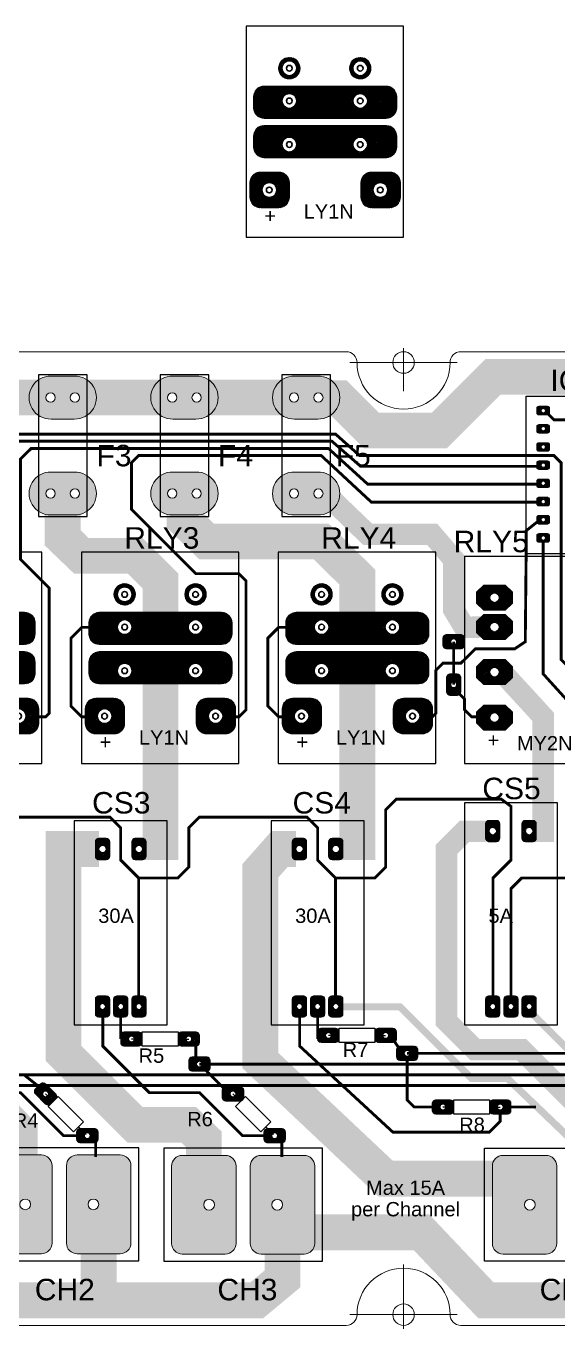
# Model space of a CAD drawing. Header units: millimetres. Extents: x -60 to 250, y -137 to 192.
# Drawn here: x 53.3 to 127.6, y -0.5 to 181.5 of the extents above; entities that cross this region are included whole.
import ezdxf
from ezdxf.enums import TextEntityAlignment as Align

# ---------------------------------------------------------------- set-up
doc = ezdxf.new("R2010")
doc.units = ezdxf.units.MM
for name, color, linetype, lineweight in [('Board', 5, 'Continuous', 13), ('Copper', 1, 'Continuous', 5), ('Fill', 4, 'Continuous', 9)]:
    doc.layers.add(name, color=color, linetype=linetype, lineweight=lineweight)
doc.layers.add('Bridges', color=6, linetype='Continuous')
doc.layers.add('Screen', color=2, linetype='Continuous')
doc.styles.get("Standard").update_dxf_attribs({"font": 'Arial.ttf'})
pattern_1 = [(45, (2, 2), (-0.1122532, 0.1122532), []), (135, (2, 2), (-0.1122532, -0.1122532), [])]
pattern_2 = [(45, (3.5, 0), (-0.1122532, 0.1122532), []), (135, (3.5, 0), (-0.1122532, -0.1122532), [])]
pattern_3 = [(45, (2, 2.5), (-0.1122532, 0.1122532), []), (135, (2, 2.5), (-0.1122532, -0.1122532), [])]
pattern_4 = [(45, (2, 0), (-0.1122532, 0.1122532), []), (135, (2, 0), (-0.1122532, -0.1122532), [])]
pattern_5 = [(225, (250.5, 172.5), (0.1122532, -0.1122532), []), (315, (250.5, 172.5), (0.1122532, 0.1122532), [])]

# ---------------------------------------------------------------- blocks, each defined once
blk = doc.blocks.new('Terminal_2pole')
at = {"layer": 'Copper'}
h = blk.add_hatch(color=256, dxfattribs=at)
h.dxf.hatch_style = 1
h.paths.add_polyline_path([(14.76, 5.4, 0.414214), (13.26, 6.9), (7.26, 6.9, 0.414214), (5.76, 5.4), (5.76, -5.4, 0.414214), (7.26, -6.9), (13.26, -6.9, 0.414214), (14.76, -5.4)])
h.paths.add_polyline_path([(10.27, 0, -1), (8.77, 0, -1)], flags=16)
h.paths.add_polyline_path([(3.76, 5.4, 0.414214), (2.26, 6.9), (-3.74, 6.9, 0.414214), (-5.24, 5.4), (-5.24, -5.4, 0.414214), (-3.74, -6.9), (2.26, -6.9, 0.414214), (3.76, -5.4)])
h.paths.add_polyline_path([(0.75, 0, -1), (-0.75, 0, -1)], flags=16)
for p, q in [((-3.74, 6.9), (2.26, 6.9)), ((13.26, 6.9), (7.26, 6.9)), ((-5.24, 5.4), (-5.24, -5.4)), ((3.76, 5.4), (3.76, -5.4)), ((5.76, 5.4), (5.76, -5.4)), ((14.76, 5.4), (14.76, -5.4)), ((-3.74, -6.9), (2.26, -6.9)), ((13.26, -6.9), (7.26, -6.9))]:
    blk.add_line(p, q, dxfattribs=at)
for centre in [(0, 0), (9.52, 0)]:
    blk.add_circle(centre, 0.75, dxfattribs=at)
for centre, start, end in [((-3.74, 5.4), 90, 180), ((2.26, 5.4), 0, 90), ((7.26, 5.4), 90, 180), ((13.26, 5.4), 0, 90), ((-3.74, -5.4), 180, 270), ((2.26, -5.4), 270, 0), ((7.26, -5.4), 180, 270), ((13.26, -5.4), 270, 0)]:
    blk.add_arc(centre, 1.5, start, end, dxfattribs=at)
at = {"layer": 'Screen'}
for p, q in [((15.86, 7.9), (-6.34, 7.9)), ((-6.34, 7.9), (-6.34, -7.9)), ((15.86, -7.9), (15.86, 7.9)), ((-6.34, -7.9), (15.86, -7.9))]:
    blk.add_line(p, q, dxfattribs=at)
blk = doc.blocks.new('FuseHolderAutomotive')
at = {"layer": 'Copper'}
h = blk.add_hatch(color=256, dxfattribs=at)
h.dxf.hatch_style = 1
h.paths.add_polyline_path([(56.51, 3.1), (53.29, 3.1, 1.030484), (53.29, -2.9), (56.51, -2.9, 1.030484)])
h.paths.add_polyline_path([(53.85, 0.1, -1), (52.55, 0.1, -1)], flags=16)
h.paths.add_polyline_path([(57.25, 0.1, -1), (55.95, 0.1, -1)], flags=16)
h.paths.add_polyline_path([(56.51, -10.3), (53.29, -10.3, 1.030484), (53.29, -16.3), (56.51, -16.3, 1.030484)])
h.paths.add_polyline_path([(57.25, -13.3, -1), (55.95, -13.3, -1)], flags=16)
h.paths.add_polyline_path([(53.85, -13.3, -1), (52.55, -13.3, -1)], flags=16)
for p, q in [((53.29, 3.1), (56.51, 3.1)), ((53.29, -2.9), (56.51, -2.9)), ((53.29, -10.3), (56.51, -10.3)), ((53.29, -16.3), (56.51, -16.3))]:
    blk.add_line(p, q, dxfattribs=at)
for centre in [(53.2, 0.1), (56.6, 0.1), (53.2, -13.3), (56.6, -13.3)]:
    blk.add_circle(centre, 0.65, dxfattribs=at)
for centre, start, end in [((53.2, 0.1), 88.2798, 271.7202), ((56.6, 0.1), 268.2798, 91.7202), ((53.2, -13.3), 88.2798, 271.7202), ((56.6, -13.3), 268.2798, 91.7202)]:
    blk.add_arc(centre, 3, start, end, dxfattribs=at)
at = {"layer": 'Screen'}
for p, q in [((58.3, 3.3), (51.5, 3.3)), ((51.5, 3.3), (51.5, -16.5)), ((58.3, -16.5), (58.3, 3.3)), ((51.5, -16.5), (58.3, -16.5))]:
    blk.add_line(p, q, dxfattribs=at)
blk = doc.blocks.new('PT08-0_NO_ONLY')
at = {"layer": 'Fill'}
h = blk.add_hatch(dxfattribs=at)
h.set_pattern_fill('ANSI37', color=256, scale=0.05)
h.set_pattern_definition([(45, (-84, -152), (-0.1122532, 0.1122532), []), (135, (-84, -152), (-0.1122532, -0.1122532), [])])
h.paths.add_polyline_path([(2.55, 21.11, 0.414214), (1.05, 19.61), (1.05, 18.11, 0.414214), (2.55, 16.61), (19.55, 16.61, 0.414214), (21.05, 18.11), (21.05, 19.61, 0.414214), (19.55, 21.11)])
h.paths.add_polyline_path([(16.95, 19.04, -1), (14.95, 19.04, -1)], flags=16)
h.paths.add_polyline_path([(7.05, 19.04, -1), (5.05, 19.04, -1)], flags=16)
h.paths.add_polyline_path([(19.55, 15.61), (2.55, 15.61, 0.414214), (1.05, 14.11), (1.05, 12.61, 0.414214), (2.55, 11.11), (19.55, 11.11, 0.414214), (21.05, 12.61), (21.05, 14.11, 0.414214)])
h.paths.add_polyline_path([(16.95, 12.95, -1), (14.95, 12.95, -1)], flags=16)
h.paths.add_polyline_path([(7.05, 12.95, -1), (5.05, 12.95, -1)], flags=16)
h.paths.add_polyline_path([(6.05, 7.61, 0.414214), (4.55, 9.11), (2.05, 9.11, 0.414214), (0.55, 7.61), (0.55, 5.61, 0.414214), (2.05, 4.11), (4.55, 4.11, 0.414214), (6.05, 5.61)])
h.paths.add_polyline_path([(4.25, 6.6, -1), (2.25, 6.6, -1)], flags=16)
h.paths.add_polyline_path([(17.55, 9.11, 0.414214), (16.05, 7.61), (16.05, 5.61, 0.414214), (17.55, 4.11), (20.05, 4.11, 0.414214), (21.55, 5.61), (21.55, 7.61, 0.414214), (20.05, 9.11)])
h.paths.add_polyline_path([(19.75, 6.6, -1), (17.75, 6.6, -1)], flags=16)
h.paths.add_polyline_path([(14.45, 23.61, 1), (17.45, 23.61, 1)])
h.paths.add_polyline_path([(14.95, 23.61, -1), (16.95, 23.61, -1)], flags=16)
h.paths.add_polyline_path([(4.55, 23.61, 1), (7.55, 23.61, 1)])
h.paths.add_polyline_path([(5.05, 23.61, -1), (7.05, 23.61, -1)], flags=16)
at = {"layer": 'Copper'}
for points in [[(2.55, 21.11), (19.55, 21.11, -0.414214), (21.05, 19.61), (21.05, 18.11, -0.414214), (19.55, 16.61), (2.55, 16.61, -0.414214), (1.05, 18.11), (1.05, 19.61, -0.414214)], [(2.55, 15.61), (19.55, 15.61, -0.414214), (21.05, 14.11), (21.05, 12.61, -0.414214), (19.55, 11.11), (2.55, 11.11, -0.414214), (1.05, 12.61), (1.05, 14.11, -0.414214)], [(2.05, 9.11), (4.55, 9.11, -0.414214), (6.05, 7.61), (6.05, 5.61, -0.414214), (4.55, 4.11), (2.05, 4.11, -0.414214), (0.55, 5.61), (0.55, 7.61, -0.414214)], [(17.55, 9.11), (20.05, 9.11, -0.414214), (21.55, 7.61), (21.55, 5.61, -0.414214), (20.05, 4.11), (17.55, 4.11, -0.414214), (16.05, 5.61), (16.05, 7.61, -0.414214)]]:
    blk.add_lwpolyline(points, format="xyb", close=True, dxfattribs=at)
for centre, radius in [((6.05, 23.61), 1.5), ((6.05, 23.61), 1), ((15.95, 23.61), 1.5), ((15.95, 23.61), 1), ((6.05, 19.04), 1), ((15.95, 19.04), 1), ((6.05, 12.95), 1), ((15.95, 12.95), 1), ((3.25, 6.6), 1), ((18.75, 6.6), 1)]:
    blk.add_circle(centre, radius, dxfattribs=at)
at = {"layer": 'Copper', "lineweight": 30}
for centre in [(6.05, 23.61), (15.95, 23.61), (6.05, 19.04), (15.95, 19.04), (6.05, 12.95), (15.95, 12.95), (3.25, 6.6), (18.75, 6.6)]:
    blk.add_circle(centre, 0.4, dxfattribs=at)
at = {"layer": 'Screen'}
for p, q in [((22, 29.5), (0, 29.5)), ((0, 29.5), (0, 0)), ((22, 0), (22, 29.5)), ((0, 0), (22, 0))]:
    blk.add_line(p, q, dxfattribs=at)
for s, p in [('+', (2.55, 2)), ('LY1N', (8.05, 2.61))]:
    blk.add_text(s, height=2, dxfattribs=at).set_placement(p)

msp = doc.modelspace()

# ---------------------------------------------------------------- hatches: boundary and pattern name
at = {"layer": 'Fill'}
h = msp.add_hatch(dxfattribs=at)
h.set_pattern_fill('ANSI37', color=256, scale=0.05)
h.paths.add_polyline_path([(86.55, 173.11, 0.414214), (85.05, 171.61), (85.05, 170.11, 0.414214), (86.55, 168.61), (103.55, 168.61, 0.414214), (105.05, 170.11), (105.05, 171.61, 0.414214), (103.55, 173.11)])
h.paths.add_polyline_path([(100.95, 171.04, -1), (98.95, 171.04, -1)], flags=16)
h.paths.add_polyline_path([(91.05, 171.04, -1), (89.05, 171.04, -1)], flags=16)
h.paths.add_polyline_path([(103.55, 167.61), (86.55, 167.61, 0.414214), (85.05, 166.11), (85.05, 164.61, 0.414214), (86.55, 163.11), (103.55, 163.11, 0.414214), (105.05, 164.61), (105.05, 166.11, 0.414214)])
h.paths.add_polyline_path([(100.95, 164.95, -1), (98.95, 164.95, -1)], flags=16)
h.paths.add_polyline_path([(91.05, 164.95, -1), (89.05, 164.95, -1)], flags=16)
h.paths.add_polyline_path([(90.05, 159.61, 0.414214), (88.55, 161.11), (86.05, 161.11, 0.414214), (84.55, 159.61), (84.55, 157.61, 0.414214), (86.05, 156.11), (88.55, 156.11, 0.414214), (90.05, 157.61)])
h.paths.add_polyline_path([(88.25, 158.6, -1), (86.25, 158.6, -1)], flags=16)
h.paths.add_polyline_path([(101.55, 161.11, 0.414214), (100.05, 159.61), (100.05, 157.61, 0.414214), (101.55, 156.11), (104.05, 156.11, 0.414214), (105.55, 157.61), (105.55, 159.61, 0.414214), (104.05, 161.11)])
h.paths.add_polyline_path([(103.75, 158.6, -1), (101.75, 158.6, -1)], flags=16)
h.paths.add_polyline_path([(98.45, 175.61, 1), (101.45, 175.61, 1)])
h.paths.add_polyline_path([(98.95, 175.61, -1), (100.95, 175.61, -1)], flags=16)
h.paths.add_polyline_path([(88.55, 175.61, 1), (91.55, 175.61, 1)])
h.paths.add_polyline_path([(89.05, 175.61, -1), (91.05, 175.61, -1)], flags=16)
h = msp.add_hatch(dxfattribs=at)
h.set_pattern_fill('ANSI37', color=256, scale=0.05)
h.paths.add_polyline_path([(126.4, 123, 0.414214), (126.1, 123.3), (124.9, 123.3, 0.414214), (124.6, 123), (124.6, 122.4, 0.414214), (124.9, 122.1), (126.1, 122.1, 0.414214), (126.4, 122.4)])
h.paths.add_polyline_path([(125.2, 122.7, -1), (125.8, 122.7, -1)], flags=16)
h.paths.add_polyline_path([(126.1, 124.64, 0.414214), (126.4, 124.94), (126.4, 125.54, 0.414214), (126.1, 125.84), (124.9, 125.84, 0.414214), (124.6, 125.54), (124.6, 124.94, 0.414214), (124.9, 124.64)])
h.paths.add_polyline_path([(125.2, 125.24, -1), (125.8, 125.24, -1)], flags=16)
h.paths.add_polyline_path([(124.9, 120.76, 0.414214), (124.6, 120.46), (124.6, 119.86, 0.414214), (124.9, 119.56), (126.1, 119.56, 0.414214), (126.4, 119.86), (126.4, 120.46, 0.414214), (126.1, 120.76)])
h.paths.add_polyline_path([(125.8, 120.16, -1), (125.2, 120.16, -1)], flags=16)
h.paths.add_polyline_path([(124.9, 118.22, 0.414214), (124.6, 117.92), (124.6, 117.32, 0.414214), (124.9, 117.02), (126.1, 117.02, 0.414214), (126.4, 117.32), (126.4, 117.92, 0.414214), (126.1, 118.22)])
h.paths.add_polyline_path([(125.8, 117.62, -1), (125.2, 117.62, -1)], flags=16)
h.paths.add_polyline_path([(124.9, 115.68, 0.414214), (124.6, 115.38), (124.6, 114.78, 0.414214), (124.9, 114.48), (126.1, 114.48, 0.414214), (126.4, 114.78), (126.4, 115.38, 0.414214), (126.1, 115.68)])
h.paths.add_polyline_path([(125.8, 115.08, -1), (125.2, 115.08, -1)], flags=16)
h.paths.add_polyline_path([(124.9, 113.14, 0.414214), (124.6, 112.84), (124.6, 112.24, 0.414214), (124.9, 111.94), (126.1, 111.94, 0.414214), (126.4, 112.24), (126.4, 112.84, 0.414214), (126.1, 113.14)])
h.paths.add_polyline_path([(125.8, 112.54, -1), (125.2, 112.54, -1)], flags=16)
h.paths.add_polyline_path([(132.22, 112.24, 0.414214), (132.52, 111.94), (133.72, 111.94, 0.414214), (134.02, 112.24), (134.02, 112.84, 0.414214), (133.72, 113.14), (132.52, 113.14, 0.414214), (132.22, 112.84)])
h.paths.add_polyline_path([(132.82, 112.54, -1), (133.42, 112.54, -1)], flags=16)
h.paths.add_polyline_path([(132.52, 110.6, 0.414214), (132.22, 110.3), (132.22, 109.7, 0.414214), (132.52, 109.4), (133.72, 109.4, 0.414214), (134.02, 109.7), (134.02, 110.3, 0.414214), (133.72, 110.6)])
h.paths.add_polyline_path([(133.42, 110, -1), (132.82, 110, -1)], flags=16)
h.paths.add_polyline_path([(132.22, 114.78, 0.414214), (132.52, 114.48), (133.72, 114.48, 0.414214), (134.02, 114.78), (134.02, 115.38, 0.414214), (133.72, 115.68), (132.52, 115.68, 0.414214), (132.22, 115.38)])
h.paths.add_polyline_path([(132.82, 115.08, -1), (133.42, 115.08, -1)], flags=16)
h.paths.add_polyline_path([(132.22, 117.32, 0.414214), (132.52, 117.02), (133.72, 117.02, 0.414214), (134.02, 117.32), (134.02, 117.92, 0.414214), (133.72, 118.22), (132.52, 118.22, 0.414214), (132.22, 117.92)])
h.paths.add_polyline_path([(132.82, 117.62, -1), (133.42, 117.62, -1)], flags=16)
h.paths.add_polyline_path([(132.22, 119.86, 0.414214), (132.52, 119.56), (133.72, 119.56, 0.414214), (134.02, 119.86), (134.02, 120.46, 0.414214), (133.72, 120.76), (132.52, 120.76, 0.414214), (132.22, 120.46)])
h.paths.add_polyline_path([(132.82, 120.16, -1), (133.42, 120.16, -1)], flags=16)
h.paths.add_polyline_path([(132.22, 123), (132.22, 122.4, 0.414214), (132.52, 122.1), (133.72, 122.1, 0.414214), (134.02, 122.4), (134.02, 123, 0.414214), (133.72, 123.3), (132.52, 123.3, 0.414214)])
h.paths.add_polyline_path([(133.42, 122.7, -1), (132.82, 122.7, -1)], flags=16)
h.paths.add_polyline_path([(132.22, 124.94, 0.414214), (132.52, 124.64), (133.72, 124.64, 0.414214), (134.02, 124.94), (134.02, 125.54, 0.414214), (133.72, 125.84), (132.52, 125.84, 0.414214), (132.22, 125.54)])
h.paths.add_polyline_path([(133.42, 125.24, -1), (132.82, 125.24, -1)], flags=16)
h.paths.add_polyline_path([(132.22, 127.48, 0.414214), (132.52, 127.18), (133.72, 127.18, 0.414214), (134.02, 127.48), (134.02, 128.08, 0.414214), (133.72, 128.38), (132.52, 128.38, 0.414214), (132.22, 128.08)])
h.paths.add_polyline_path([(133.42, 127.78, -1), (132.82, 127.78, -1)], flags=16)
h.paths.add_polyline_path([(124.9, 128.38, 0.414214), (124.6, 128.08), (124.6, 127.48, 0.414214), (124.9, 127.18), (126.1, 127.18, 0.414214), (126.4, 127.48), (126.4, 128.08, 0.414214), (126.1, 128.38)])
h.paths.add_polyline_path([(125.8, 127.78, -1), (125.2, 127.78, -1)], flags=16)
h = msp.add_hatch(dxfattribs=at)
h.set_pattern_fill('ANSI37', color=256, scale=0.05)
h.paths.add_polyline_path([(126.4, 110.3, 0.414214), (126.1, 110.6), (124.9, 110.6, 0.414214), (124.6, 110.3), (124.6, 109.7, 0.414214), (124.9, 109.4), (126.1, 109.4, 0.414214), (126.4, 109.7)])
h.paths.add_polyline_path([(125.8, 110, -1), (125.2, 110, -1)], flags=16)
h = msp.add_hatch(dxfattribs=at)
h.set_pattern_fill('ANSI37', color=256, scale=0.05)
h.paths.add_polyline_path([(120.2, 103.4), (117.2, 103.4), (116.2, 102.4), (116.2, 100.9), (117.2, 99.9), (120.2, 99.9), (121.2, 100.9), (121.2, 102.4)])
h.paths.add_polyline_path([(119.35, 101.65, -1), (118.05, 101.65, -1)], flags=16)
h.paths.add_polyline_path([(133.4, 103.4), (130.4, 103.4), (129.4, 102.4), (129.4, 100.9), (130.4, 99.9), (133.4, 99.9), (134.4, 100.9), (134.4, 102.4)])
h.paths.add_polyline_path([(132.55, 101.65, -1), (131.25, 101.65, -1)], flags=16)
h.paths.add_polyline_path([(134.4, 98.3), (133.4, 99.3), (130.4, 99.3), (129.4, 98.3), (129.4, 96.8), (130.4, 95.8), (133.4, 95.8), (134.4, 96.8)])
h.paths.add_polyline_path([(132.55, 97.55, -1), (131.25, 97.55, -1)], flags=16)
h.paths.add_polyline_path([(121.2, 98.3), (120.2, 99.3), (117.2, 99.3), (116.2, 98.3), (116.2, 96.8), (117.2, 95.8), (120.2, 95.8), (121.2, 96.8)])
h.paths.add_polyline_path([(119.35, 97.55, -1), (118.05, 97.55, -1)], flags=16)
h.paths.add_polyline_path([(120.2, 93), (117.2, 93), (116.2, 92), (116.2, 90.5), (117.2, 89.5), (120.2, 89.5), (121.2, 90.5), (121.2, 92)])
h.paths.add_polyline_path([(119.35, 91.25, -1), (118.05, 91.25, -1)], flags=16)
h.paths.add_polyline_path([(133.4, 93), (130.4, 93), (129.4, 92), (129.4, 90.5), (130.4, 89.5), (133.4, 89.5), (134.4, 90.5), (134.4, 92)])
h.paths.add_polyline_path([(132.55, 91.25, -1), (131.25, 91.25, -1)], flags=16)
h.paths.add_polyline_path([(133.4, 86.65), (130.4, 86.65), (129.4, 85.65), (129.4, 84.15), (130.4, 83.15), (133.4, 83.15), (134.4, 84.15), (134.4, 85.65)])
h.paths.add_polyline_path([(132.55, 84.9, -1), (131.25, 84.9, -1)], flags=16)
h.paths.add_polyline_path([(121.2, 85.65), (120.2, 86.65), (117.2, 86.65), (116.2, 85.65), (116.2, 84.15), (117.2, 83.15), (120.2, 83.15), (121.2, 84.15)])
h.paths.add_polyline_path([(119.35, 84.9, -1), (118.05, 84.9, -1)], flags=16)
h = msp.add_hatch(dxfattribs=at)
h.set_pattern_fill('ANSI37', color=256, scale=0.05, angle=180)
h.set_pattern_definition(pattern_5)
h.paths.add_polyline_path([(111.5, 96), (111.5, 95, 0.414214), (112, 94.5), (114, 94.5, 0.414214), (114.5, 95), (114.5, 95.5), (113.4, 95.5, -1), (112.6, 95.5, -1), (113.4, 95.5), (114.5, 95.5), (114.5, 96, 0.414214), (114, 96.5), (112, 96.5, 0.414214)])
h = msp.add_hatch(dxfattribs=at)
h.set_pattern_fill('ANSI37', color=256, scale=0.05, angle=180)
h.set_pattern_definition(pattern_5)
h.paths.add_polyline_path([(112.5, 88), (113.5, 88, 0.414214), (114, 88.5), (114, 90.5, 0.414214), (113.5, 91), (113, 91), (113, 89.9, -1), (113, 89.1, -1), (113, 89.9), (113, 91), (112.5, 91, 0.414214), (112, 90.5), (112, 88.5, 0.414214)])
h = msp.add_hatch(dxfattribs=at)
h.set_pattern_fill('ANSI37', color=256, scale=0.05)
h.paths.add_polyline_path([(118.96, 43.04, 0.414214), (119.46, 43.54), (119.46, 45.54, 0.414214), (118.96, 46.04), (117.96, 46.04, 0.414214), (117.46, 45.54), (117.46, 43.54, 0.414214), (117.96, 43.04)])
h.paths.add_polyline_path([(118.06, 44.54, -1), (118.86, 44.54, -1)], flags=16)
h.paths.add_polyline_path([(120.5, 43.04), (121.5, 43.04, 0.414214), (122, 43.54), (122, 45.54, 0.414214), (121.5, 46.04), (120.5, 46.04, 0.414214), (120, 45.54), (120, 43.54, 0.414214)])
h.paths.add_polyline_path([(120.6, 44.54, -1), (121.4, 44.54, -1)], flags=16)
h.paths.add_polyline_path([(123.04, 43.04), (124.04, 43.04, 0.414214), (124.54, 43.54), (124.54, 45.54, 0.414214), (124.04, 46.04), (123.04, 46.04, 0.414214), (122.54, 45.54), (122.54, 43.54, 0.414214)])
h.paths.add_polyline_path([(123.14, 44.54, -1), (123.94, 44.54, -1)], flags=16)
h.paths.add_polyline_path([(124.04, 67.54, 0.414214), (124.54, 68.04), (124.54, 70.04, 0.414214), (124.04, 70.54), (123.04, 70.54, 0.414214), (122.54, 70.04), (122.54, 68.04, 0.414214), (123.04, 67.54)])
h.paths.add_polyline_path([(123.04, 69.04, -1), (124.04, 69.04, -1)], flags=16)
h.paths.add_polyline_path([(117.96, 67.54), (118.96, 67.54, 0.414214), (119.46, 68.04), (119.46, 70.04, 0.414214), (118.96, 70.54), (117.96, 70.54, 0.414214), (117.46, 70.04), (117.46, 68.04, 0.414214)])
h.paths.add_polyline_path([(117.96, 69.04, -1), (118.96, 69.04, -1)], flags=16)
at = {"layer": 'Fill', "lineweight": 0}
h = msp.add_hatch(dxfattribs=at)
h.set_pattern_fill('ANSI37', color=256, scale=0.05)
h.paths.add_polyline_path([(70.04, 67.54, 0.414214), (69.54, 68.04), (68.54, 68.04, 0.414214), (68.04, 67.54), (68.04, 65.54, 0.414214), (68.54, 65.04), (69.54, 65.04, 0.414214), (70.04, 65.54)])
h.paths.add_polyline_path([(69.54, 66.54, -1), (68.54, 66.54, -1)], flags=16)
h.paths.add_polyline_path([(64.96, 67.54, 0.414214), (64.46, 68.04), (63.46, 68.04, 0.414214), (62.96, 67.54), (62.96, 66.54), (63.46, 66.54, -1), (64.46, 66.54, -1), (63.46, 66.54), (62.96, 66.54), (62.96, 65.54, 0.414214), (63.46, 65.04), (64.46, 65.04, 0.414214), (64.96, 65.54)])
h.paths.add_polyline_path([(64.96, 45.54, 0.414214), (64.46, 46.04), (63.46, 46.04, 0.414214), (62.96, 45.54), (62.96, 43.54, 0.414214), (63.46, 43.04), (64.46, 43.04, 0.414214), (64.96, 43.54)])
h.paths.add_polyline_path([(64.36, 44.54, -1), (63.56, 44.54, -1)], flags=16)
h.paths.add_polyline_path([(67.5, 45.54, 0.414214), (67, 46.04), (66, 46.04, 0.414214), (65.5, 45.54), (65.5, 43.54, 0.414214), (66, 43.04), (67, 43.04, 0.414214), (67.5, 43.54)])
h.paths.add_polyline_path([(66.9, 44.54, -1), (66.1, 44.54, -1)], flags=16)
h.paths.add_polyline_path([(70.04, 45.54, 0.414214), (69.54, 46.04), (68.54, 46.04, 0.414214), (68.04, 45.54), (68.04, 43.54, 0.414214), (68.54, 43.04), (69.54, 43.04, 0.414214), (70.04, 43.54)])
h.paths.add_polyline_path([(69.44, 44.54, -1), (68.64, 44.54, -1)], flags=16)
h = msp.add_hatch(dxfattribs=at)
h.set_pattern_fill('ANSI37', color=256, scale=0.05)
h.paths.add_polyline_path([(97.54, 67.54, 0.414214), (97.04, 68.04), (96.04, 68.04, 0.414214), (95.54, 67.54), (95.54, 65.54, 0.414214), (96.04, 65.04), (97.04, 65.04, 0.414214), (97.54, 65.54)])
h.paths.add_polyline_path([(97.04, 66.54, -1), (96.04, 66.54, -1)], flags=16)
h.paths.add_polyline_path([(92.46, 67.54, 0.414214), (91.96, 68.04), (90.96, 68.04, 0.414214), (90.46, 67.54), (90.46, 66.54), (90.96, 66.54, -1), (91.96, 66.54, -1), (90.96, 66.54), (90.46, 66.54), (90.46, 65.54, 0.414214), (90.96, 65.04), (91.96, 65.04, 0.414214), (92.46, 65.54)])
h.paths.add_polyline_path([(97.54, 45.54, 0.414214), (97.04, 46.04), (96.04, 46.04, 0.414214), (95.54, 45.54), (95.54, 43.54, 0.414214), (96.04, 43.04), (97.04, 43.04, 0.414214), (97.54, 43.54)])
h.paths.add_polyline_path([(96.94, 44.54, -1), (96.14, 44.54, -1)], flags=16)
h.paths.add_polyline_path([(95, 45.54, 0.414214), (94.5, 46.04), (93.5, 46.04, 0.414214), (93, 45.54), (93, 43.54, 0.414214), (93.5, 43.04), (94.5, 43.04, 0.414214), (95, 43.54)])
h.paths.add_polyline_path([(94.4, 44.54, -1), (93.6, 44.54, -1)], flags=16)
h.paths.add_polyline_path([(92.46, 45.54, 0.414214), (91.96, 46.04), (90.96, 46.04, 0.414214), (90.46, 45.54), (90.46, 43.54, 0.414214), (90.96, 43.04), (91.96, 43.04, 0.414214), (92.46, 43.54)])
h.paths.add_polyline_path([(91.86, 44.54, -1), (91.06, 44.54, -1)], flags=16)
at = {"layer": 'Fill'}
h = msp.add_hatch(dxfattribs=at)
h.set_pattern_fill('ANSI37', color=256, scale=0.05)
h.set_pattern_definition(pattern_1)
h.paths.add_polyline_path([(69.5, 39.5), (69.5, 40.5, 0.414214), (69, 41), (67, 41, 0.414214), (66.5, 40.5), (66.5, 40), (67.6, 40, -1), (68.4, 40, -1), (67.6, 40), (66.5, 40), (66.5, 39.5, 0.414214), (67, 39), (69, 39, 0.414214)])
h = msp.add_hatch(dxfattribs=at)
h.set_pattern_fill('ANSI37', color=256, scale=0.05)
h.set_pattern_definition(pattern_1)
h.paths.add_polyline_path([(77.5, 39.5), (77.5, 40.5, 0.414214), (77, 41), (75, 41, 0.414214), (74.5, 40.5), (74.5, 40), (75.6, 40, -1), (76.4, 40, -1), (75.6, 40), (74.5, 40), (74.5, 39.5, 0.414214), (75, 39), (77, 39, 0.414214)])
h = msp.add_hatch(dxfattribs=at)
h.set_pattern_fill('ANSI37', color=256, scale=0.05)
h.set_pattern_definition(pattern_3)
h.paths.add_polyline_path([(97, 40), (97, 41, 0.414214), (96.5, 41.5), (94.5, 41.5, 0.414214), (94, 41), (94, 40.5), (95.1, 40.5, -1), (95.9, 40.5, -1), (95.1, 40.5), (94, 40.5), (94, 40, 0.414214), (94.5, 39.5), (96.5, 39.5, 0.414214)])
h = msp.add_hatch(dxfattribs=at)
h.set_pattern_fill('ANSI37', color=256, scale=0.05)
h.set_pattern_definition(pattern_3)
h.paths.add_polyline_path([(105, 40), (105, 41, 0.414214), (104.5, 41.5), (102.5, 41.5, 0.414214), (102, 41), (102, 40.5), (103.1, 40.5, -1), (103.9, 40.5, -1), (103.1, 40.5), (102, 40.5), (102, 40, 0.414214), (102.5, 39.5), (104.5, 39.5, 0.414214)])
h = msp.add_hatch(dxfattribs=at)
h.set_pattern_fill('ANSI37', color=256, scale=0.05)
h.paths.add_polyline_path([(108, 37.5), (108, 38.5, 0.414214), (107.5, 39), (105.5, 39, 0.414214), (105, 38.5), (105, 38), (106.1, 38, -1), (106.9, 38, -1), (106.1, 38), (105, 38), (105, 37.5, 0.414214), (105.5, 37), (107.5, 37, 0.414214)])
h = msp.add_hatch(dxfattribs=at)
h.set_pattern_fill('ANSI37', color=256, scale=0.05)
h.paths.add_polyline_path([(79, 36), (79, 37, 0.414214), (78.5, 37.5), (76.5, 37.5, 0.414214), (76, 37), (76, 36.5), (77.1, 36.5, -1), (77.9, 36.5, -1), (77.1, 36.5), (76, 36.5), (76, 36, 0.414214), (76.5, 35.5), (78.5, 35.5, 0.414214)])
h = msp.add_hatch(dxfattribs=at)
h.set_pattern_fill('ANSI37', color=256, scale=0.05)
h.set_pattern_definition(pattern_4)
h.paths.add_polyline_path([(56.71, 30.91), (57.41, 31.62, 0.414214), (57.41, 32.33), (56, 33.74, 0.414214), (55.29, 33.74), (54.94, 33.39), (55.72, 32.61, -1), (56.28, 32.05, -1), (55.72, 32.61), (54.94, 33.39), (54.59, 33.04, 0.414214), (54.59, 32.33), (56, 30.91, 0.414214)])
h = msp.add_hatch(dxfattribs=at)
h.set_pattern_fill('ANSI37', color=256, scale=0.05)
h.set_pattern_definition(pattern_2)
h.paths.add_polyline_path([(83.67, 31.83), (83.67, 32.83, 0.414214), (83.17, 33.33), (81.17, 33.33, 0.414214), (80.67, 32.83), (80.67, 32.33), (81.77, 32.33, -1), (82.57, 32.33, -1), (81.77, 32.33), (80.67, 32.33), (80.67, 31.83, 0.414214), (81.17, 31.33), (83.17, 31.33, 0.414214)])
h = msp.add_hatch(dxfattribs=at)
h.set_pattern_fill('ANSI37', color=256, scale=0.05, angle=90)
h.set_pattern_definition([(135, (142, -71), (-0.1122532, -0.1122532), []), (225, (142, -71), (0.1122532, -0.1122532), [])])
h.paths.add_polyline_path([(113, 30), (113, 31, 0.414214), (112.5, 31.5), (110.5, 31.5, 0.414214), (110, 31), (110, 30.5), (111.1, 30.5, -1), (111.9, 30.5, -1), (111.1, 30.5), (110, 30.5), (110, 30, 0.414214), (110.5, 29.5), (112.5, 29.5, 0.414214)])
h = msp.add_hatch(dxfattribs=at)
h.set_pattern_fill('ANSI37', color=256, scale=0.05)
h.set_pattern_definition([(45, (10, 0), (-0.1122532, 0.1122532), []), (135, (10, 0), (-0.1122532, -0.1122532), [])])
h.paths.add_polyline_path([(121, 30), (121, 31, 0.414214), (120.5, 31.5), (118.5, 31.5, 0.414214), (118, 31), (118, 30.5), (119.1, 30.5, -1), (119.9, 30.5, -1), (119.1, 30.5), (118, 30.5), (118, 30, 0.414214), (118.5, 29.5), (120.5, 29.5, 0.414214)])
h = msp.add_hatch(dxfattribs=at)
h.set_pattern_fill('ANSI37', color=256, scale=0.05)
h.set_pattern_definition(pattern_4)
h.paths.add_polyline_path([(63.33, 26), (63.33, 27, 0.414214), (62.83, 27.5), (60.83, 27.5, 0.414214), (60.33, 27), (60.33, 26.5), (61.43, 26.5, -1), (62.23, 26.5, -1), (61.43, 26.5), (60.33, 26.5), (60.33, 26, 0.414214), (60.83, 25.5), (62.83, 25.5, 0.414214)])
h = msp.add_hatch(dxfattribs=at)
h.set_pattern_fill('ANSI37', color=256, scale=0.05)
h.set_pattern_definition(pattern_2)
h.paths.add_polyline_path([(89.5, 26), (89.5, 27, 0.414214), (89, 27.5), (87, 27.5, 0.414214), (86.5, 27), (86.5, 26.5), (87.6, 26.5, -1), (88.4, 26.5, -1), (87.6, 26.5), (86.5, 26.5), (86.5, 26, 0.414214), (87, 25.5), (89, 25.5, 0.414214)])

# ---------------------------------------------------------------- linework, layer by layer
at = {"layer": 'Board'}
for p, q in [((106, 130.5), (106, 136.5)), ((98, 136), (10, 136)), ((202, 136), (114, 136)), ((98.5, 134.5), (113.5, 134.5)), ((104, 134.5), (108, 134.5)), ((106, 8.5), (106, -0.5)), ((10, 0), (98, 0)), ((98.5, 1.5), (113.5, 1.5)), ((114, 0), (202, 0))]:
    msp.add_line(p, q, dxfattribs=at)
for centre in [(106, 134.5), (106, 1.5)]:
    msp.add_circle(centre, 1.5, dxfattribs=at)
for centre, radius, start, end in [((98, 134.5), 1.5, 0, 90), ((114, 134.5), 1.5, 90, 180), ((106, 134.5), 6.5, 180, 0), ((106, 1.5), 6.5, 0, 180), ((98, 1.5), 1.5, 270, 360), ((114, 1.5), 1.5, 180, 270)]:
    msp.add_arc(centre, radius, start, end, dxfattribs=at)
at = {"layer": 'Bridges', "lineweight": 211, "const_width": 0.4}
msp.add_lwpolyline([(113, 89.5), (113, 95.5)], dxfattribs=at)
at = {"layer": 'Bridges', "lineweight": 211}
for points in [[(77.5, 36.5, 0.4, 0.4, 0), (140, 36.5, 0, 0, 0)], [(106.5, 38, 0.4, 0.4, 0), (137, 38, 0, 0, 0)], [(51, 35, 0.4, 0.4, 0), (143, 35, 0, 0, 0)], [(25.5, 33.5, 0.4, 0.4, 0), (146.5, 33.5, 0, 0, 0)]]:
    msp.add_lwpolyline(points, format="xyseb", dxfattribs=at)
at = {"layer": 'Copper'}
msp.add_line((106, 136.5), (106, 132.5), dxfattribs=at)
for points in [[(86.55, 173.11), (103.55, 173.11, -0.414214), (105.05, 171.61), (105.05, 170.11, -0.414214), (103.55, 168.61), (86.55, 168.61, -0.414214), (85.05, 170.11), (85.05, 171.61, -0.414214)], [(86.55, 167.61), (103.55, 167.61, -0.414214), (105.05, 166.11), (105.05, 164.61, -0.414214), (103.55, 163.11), (86.55, 163.11, -0.414214), (85.05, 164.61), (85.05, 166.11, -0.414214)], [(86.05, 161.11), (88.55, 161.11, -0.414214), (90.05, 159.61), (90.05, 157.61, -0.414214), (88.55, 156.11), (86.05, 156.11, -0.414214), (84.55, 157.61), (84.55, 159.61, -0.414214)], [(101.55, 161.11), (104.05, 161.11, -0.414214), (105.55, 159.61), (105.55, 157.61, -0.414214), (104.05, 156.11), (101.55, 156.11, -0.414214), (100.05, 157.61), (100.05, 159.61, -0.414214)], [(124.9, 128.38), (126.1, 128.38, -0.414214), (126.4, 128.08), (126.4, 127.48, -0.414214), (126.1, 127.18), (124.9, 127.18, -0.414214), (124.6, 127.48), (124.6, 128.08, -0.414214)], [(124.9, 125.84), (126.1, 125.84, -0.414214), (126.4, 125.54), (126.4, 124.94, -0.414214), (126.1, 124.64), (124.9, 124.64, -0.414214), (124.6, 124.94), (124.6, 125.54, -0.414214)], [(124.9, 123.3), (126.1, 123.3, -0.414214), (126.4, 123), (126.4, 122.4, -0.414214), (126.1, 122.1), (124.9, 122.1, -0.414214), (124.6, 122.4), (124.6, 123, -0.414214)], [(124.9, 120.76), (126.1, 120.76, -0.414214), (126.4, 120.46), (126.4, 119.86, -0.414214), (126.1, 119.56), (124.9, 119.56, -0.414214), (124.6, 119.86), (124.6, 120.46, -0.414214)], [(124.9, 118.22), (126.1, 118.22, -0.414214), (126.4, 117.92), (126.4, 117.32, -0.414214), (126.1, 117.02), (124.9, 117.02, -0.414214), (124.6, 117.32), (124.6, 117.92, -0.414214)], [(124.9, 115.68), (126.1, 115.68, -0.414214), (126.4, 115.38), (126.4, 114.78, -0.414214), (126.1, 114.48), (124.9, 114.48, -0.414214), (124.6, 114.78), (124.6, 115.38, -0.414214)], [(124.9, 113.14), (126.1, 113.14, -0.414214), (126.4, 112.84), (126.4, 112.24, -0.414214), (126.1, 111.94), (124.9, 111.94, -0.414214), (124.6, 112.24), (124.6, 112.84, -0.414214)], [(124.9, 110.6), (126.1, 110.6, -0.414214), (126.4, 110.3), (126.4, 109.7, -0.414214), (126.1, 109.4), (124.9, 109.4, -0.414214), (124.6, 109.7), (124.6, 110.3, -0.414214)], [(114, 94.5), (112, 94.5, -0.414214), (111.5, 95), (111.5, 96, -0.414214), (112, 96.5), (114, 96.5, -0.414214), (114.5, 96), (114.5, 95, -0.414214)], [(114, 90.5), (114, 88.5, -0.414214), (113.5, 88), (112.5, 88, -0.414214), (112, 88.5), (112, 90.5, -0.414214), (112.5, 91), (113.5, 91, -0.414214)], [(119.46, 70.04), (119.46, 68.04, -0.414214), (118.96, 67.54), (117.96, 67.54, -0.414214), (117.46, 68.04), (117.46, 70.04, -0.414214), (117.96, 70.54), (118.96, 70.54, -0.414214)], [(124.54, 70.04), (124.54, 68.04, -0.414214), (124.04, 67.54), (123.04, 67.54, -0.414214), (122.54, 68.04), (122.54, 70.04, -0.414214), (123.04, 70.54), (124.04, 70.54, -0.414214)], [(64.96, 67.54), (64.96, 65.54, -0.414214), (64.46, 65.04), (63.46, 65.04, -0.414214), (62.96, 65.54), (62.96, 67.54, -0.414214), (63.46, 68.04), (64.46, 68.04, -0.414214)], [(70.04, 67.54), (70.04, 65.54, -0.414214), (69.54, 65.04), (68.54, 65.04, -0.414214), (68.04, 65.54), (68.04, 67.54, -0.414214), (68.54, 68.04), (69.54, 68.04, -0.414214)], [(92.46, 67.54), (92.46, 65.54, -0.414214), (91.96, 65.04), (90.96, 65.04, -0.414214), (90.46, 65.54), (90.46, 67.54, -0.414214), (90.96, 68.04), (91.96, 68.04, -0.414214)], [(97.54, 67.54), (97.54, 65.54, -0.414214), (97.04, 65.04), (96.04, 65.04, -0.414214), (95.54, 65.54), (95.54, 67.54, -0.414214), (96.04, 68.04), (97.04, 68.04, -0.414214)], [(64.96, 45.54), (64.96, 43.54, -0.414214), (64.46, 43.04), (63.46, 43.04, -0.414214), (62.96, 43.54), (62.96, 45.54, -0.414214), (63.46, 46.04), (64.46, 46.04, -0.414214)], [(67.5, 45.54), (67.5, 43.54, -0.414214), (67, 43.04), (66, 43.04, -0.414214), (65.5, 43.54), (65.5, 45.54, -0.414214), (66, 46.04), (67, 46.04, -0.414214)], [(70.04, 45.54), (70.04, 43.54, -0.414214), (69.54, 43.04), (68.54, 43.04, -0.414214), (68.04, 43.54), (68.04, 45.54, -0.414214), (68.54, 46.04), (69.54, 46.04, -0.414214)], [(92.46, 45.54), (92.46, 43.54, -0.414214), (91.96, 43.04), (90.96, 43.04, -0.414214), (90.46, 43.54), (90.46, 45.54, -0.414214), (90.96, 46.04), (91.96, 46.04, -0.414214)], [(95, 45.54), (95, 43.54, -0.414214), (94.5, 43.04), (93.5, 43.04, -0.414214), (93, 43.54), (93, 45.54, -0.414214), (93.5, 46.04), (94.5, 46.04, -0.414214)], [(97.54, 45.54), (97.54, 43.54, -0.414214), (97.04, 43.04), (96.04, 43.04, -0.414214), (95.54, 43.54), (95.54, 45.54, -0.414214), (96.04, 46.04), (97.04, 46.04, -0.414214)], [(119.46, 45.54), (119.46, 43.54, -0.414214), (118.96, 43.04), (117.96, 43.04, -0.414214), (117.46, 43.54), (117.46, 45.54, -0.414214), (117.96, 46.04), (118.96, 46.04, -0.414214)], [(122, 45.54), (122, 43.54, -0.414214), (121.5, 43.04), (120.5, 43.04, -0.414214), (120, 43.54), (120, 45.54, -0.414214), (120.5, 46.04), (121.5, 46.04, -0.414214)], [(124.54, 45.54), (124.54, 43.54, -0.414214), (124.04, 43.04), (123.04, 43.04, -0.414214), (122.54, 43.54), (122.54, 45.54, -0.414214), (123.04, 46.04), (124.04, 46.04, -0.414214)]]:
    msp.add_lwpolyline(points, format="xyb", close=True, dxfattribs=at)
at = {"layer": 'Copper', "lineweight": 211}
for points, const_width in [([(95, 129.5), (97, 129.5), (101.5, 125), (111, 125), (118.5, 132.5), (185.5, 132.5), (190.5, 127.5), (190.5, 117.5), (198, 110), (203, 110), (208, 104.5), (208.1, 69.3)], 5), ([(43.75, 129.6), (55, 129.6)], 5), ([(61, 129.6), (72, 129.6)], 5), ([(78, 129.6), (89, 129.6)], 5), ([(126, 127.5), (127, 126.5), (182.5, 126.5), (184, 125), (184, 115), (194.5, 104.5), (194.7, 89)], 0.4), ([(27.5, 85), (29, 85), (30.5, 86.5), (30.5, 121), (33, 123.5), (96, 123.5), (100, 120), (125, 120)], 0.4), ([(55, 85), (56, 85), (56.5, 85.5), (56.5, 103), (52.5, 107), (52.5, 121), (54, 122.5), (95.5, 122.5), (101, 117.5), (125, 117.5)], 0.4), ([(75.4, 114), (75.4, 112.5), (78.5, 109.5), (94.5, 109.5), (99.55, 104.5), (99.55, 99.61)], 5), ([(95.8, 115.5), (101, 110.5), (110, 110.5), (113, 107), (113, 100), (114.5, 97.5), (117, 97.55)], 3), ([(58.4, 113.5), (58.4, 110), (61, 107.5), (68.5, 107.5), (72.05, 104), (72.05, 99)], 5), ([(109.5, 84.5), (110.5, 85.5), (110.5, 86), (110.5, 91.5), (111.5, 92.5), (114, 92.5), (116, 94.5), (121.5, 94.5), (123, 95.5), (123.12, 107.78), (123.12, 111), (125, 112.5)], 0.4), ([(72.05, 89.61), (72.05, 65)], 5), ([(99.55, 89.61), (99.55, 65)], 5), ([(120, 91), (125.5, 85), (125.5, 67.5)], 3), ([(96.5, 62.5), (102, 62.5), (103.5, 64), (103.5, 72), (105, 73.5), (119.65, 73.5), (121, 72.5), (121, 65), (118.5, 62.5), (118.5, 45.5)], 0.4), ([(41.5, 62.5), (47, 62.5), (48.5, 64), (48.5, 69.5), (50, 71), (65, 71), (66.5, 69.5), (66.5, 65), (69, 62.5), (69, 45.5)], 0.4), ([(117.46, 69), (114.5, 69), (112, 66.5), (112, 42.5), (116, 38.5), (122.5, 38.5), (133, 28), (142, 28), (148.5, 21.5)], 3), ([(35.96, 66.54), (33.88, 66.54), (31.5, 66.54), (31.5, 33.5), (36.25, 28.75), (50.74, 28.75), (52.42, 27), (52.42, 23.8)], 5), ([(62.96, 66.54), (63.46, 66.54), (58.5, 66.54), (58.5, 38), (68.5, 28), (76, 28.01), (78.1, 26), (78.1, 23.75)], 5), ([(90.96, 66.54), (88.69, 66.54), (86, 63.5), (86, 37), (103.5, 20.5), (121, 20.5)], 5), ([(129, 62.5), (122.5, 62.5), (121, 61), (121, 46)], 0.4), ([(97.5, 44.5), (105.5, 44.5), (115.5, 34.5), (120.5, 34.5), (133, 22.5)], 1), ([(124, 43.5), (136, 31.5), (144.5, 31.5), (149, 27), (156.5, 27), (159.5, 23.5)], 1), ([(66.5, 43), (66.5, 40)], 0.4), ([(110.5, 30.5), (107.5, 30.5), (106.5, 31.5), (106.5, 37)], 0.4), ([(55.5, 33), (53, 35), (51.5, 35)], 0.4), ([(81.5, 32.5), (78, 36)], 0.4), ([(92.5, 13), (108.5, 13), (117.5, 3.5), (183.5, 3.5), (197.5, 17.5), (197.5, 28)], 5), ([(120.5, 30.5), (124.5, 30.5)], 0.4), ([(63, 26.5), (63, 23.5)], 0.4), ([(89, 23.5), (89, 26.5)], 0.4), ([(37.76, 10), (37.76, 8), (42, 3.5), (85.5, 3.5), (89.1, 6.5), (89.1, 9.95)], 5), ([(63.42, 10), (63.42, 5.5)], 5)]:
    msp.add_lwpolyline(points, dxfattribs=dict(at, const_width=const_width))
at = {"layer": 'Copper', "const_width": 0.4}
for points in [[(13.5, 46), (13.5, 62.5), (11, 65), (11, 77.5), (3, 85.5), (3, 107.5), (8.5, 112.5), (13.5, 112.5), (15, 114), (15, 121), (18.5, 124.5), (96.5, 124.5), (99.86, 121.5), (127, 121.5), (128, 120.5), (128, 93), (129.5, 91.5)], [(69, 62.5), (74.5, 62.5), (76, 64), (76, 69.5), (77.5, 71), (92.5, 71), (94, 69.5), (94, 65), (96.5, 62.5), (96.5, 46), (96.5, 46)]]:
    msp.add_lwpolyline(points, dxfattribs=at)
at = {"layer": 'Copper', "lineweight": 0, "const_width": 0.4}
for points in [[(125, 115), (101.5, 115), (94.5, 121.5), (69, 121.5), (68, 120.5), (68, 114), (77, 105), (83, 105), (84, 104), (84, 86), (83, 85), (82.5, 85)], [(61.55, 85), (61.05, 85), (59.55, 86.5), (59.55, 96), (61.05, 97.5), (62.05, 97.5)], [(89.05, 85), (88.55, 85), (87.05, 86.5), (87.05, 96), (88.55, 97.5), (89.55, 97.5)], [(116.5, 85), (115.5, 85), (114.5, 86), (114.5, 87.5), (113.5, 88.5)], [(60.5, 26.5), (58.5, 26.5), (52.5, 32.5), (39, 32.5), (36.5, 35), (36.5, 43.5)], [(64, 43.5), (64, 39), (70.5, 32.5), (77.5, 32.5), (83.5, 26.5), (87, 26.5)], [(91.5, 43.5), (91.5, 39), (104.5, 27), (118, 27), (119.5, 28.5), (119.5, 29.5)], [(94, 43), (94, 40)], [(104.5, 40), (105.5, 38.5)], [(77, 39), (77, 37.5)]]:
    msp.add_lwpolyline(points, dxfattribs=at)
at = {"layer": 'Copper', "lineweight": 211}
msp.add_lwpolyline([(129.9, 86.15, 0.4, 0.4, 0), (125.5, 91, 0.4, 0.4, 0), (125.5, 97.5, 0.4, 0.4, 0), (125.5, 109.58, 0, 0, 0)], format="xyseb", dxfattribs=at)
at = {"layer": 'Copper'}
for points in [[(116.2, 102.4), (117.2, 103.4), (120.2, 103.4), (121.2, 102.4), (121.2, 100.9), (120.2, 99.9), (117.2, 99.9), (116.2, 100.9)], [(116.2, 98.3), (117.2, 99.3), (120.2, 99.3), (121.2, 98.3), (121.2, 96.8), (120.2, 95.8), (117.2, 95.8), (116.2, 96.8)], [(116.2, 92), (117.2, 93), (120.2, 93), (121.2, 92), (121.2, 90.5), (120.2, 89.5), (117.2, 89.5), (116.2, 90.5)], [(116.2, 85.65), (117.2, 86.65), (120.2, 86.65), (121.2, 85.65), (121.2, 84.15), (120.2, 83.15), (117.2, 83.15), (116.2, 84.15)]]:
    msp.add_lwpolyline(points, close=True, dxfattribs=at)
at = {"layer": 'Copper', "lineweight": 0}
for points in [[(66.5, 39.5, 0.414214), (67, 39), (69, 39, 0.414214), (69.5, 39.5), (69.5, 40.5, 0.414214), (69, 41), (67, 41, 0.414214), (66.5, 40.5)], [(74.5, 39.5, 0.414214), (75, 39), (77, 39, 0.414214), (77.5, 39.5), (77.5, 40.5, 0.414214), (77, 41), (75, 41, 0.414214), (74.5, 40.5)], [(94, 40, 0.414214), (94.5, 39.5), (96.5, 39.5, 0.414214), (97, 40), (97, 41, 0.414214), (96.5, 41.5), (94.5, 41.5, 0.414214), (94, 41)], [(102, 40, 0.414214), (102.5, 39.5), (104.5, 39.5, 0.414214), (105, 40), (105, 41, 0.414214), (104.5, 41.5), (102.5, 41.5, 0.414214), (102, 41)], [(105, 37.5, 0.414214), (105.5, 37), (107.5, 37, 0.414214), (108, 37.5), (108, 38.5, 0.414214), (107.5, 39), (105.5, 39, 0.414214), (105, 38.5)], [(76, 36, 0.414214), (76.5, 35.5), (78.5, 35.5, 0.414214), (79, 36), (79, 37, 0.414214), (78.5, 37.5), (76.5, 37.5, 0.414214), (76, 37)], [(57.41, 31.62, 0.414214), (57.41, 32.33), (56, 33.74, 0.414214), (55.29, 33.74), (54.59, 33.04, 0.414214), (54.59, 32.33), (56, 30.91, 0.414214), (56.71, 30.91)], [(80.67, 31.83, 0.414214), (81.17, 31.33), (83.17, 31.33, 0.414214), (83.67, 31.83), (83.67, 32.83, 0.414214), (83.17, 33.33), (81.17, 33.33, 0.414214), (80.67, 32.83)], [(113, 31, 0.414214), (112.5, 31.5), (110.5, 31.5, 0.414214), (110, 31), (110, 30, 0.414214), (110.5, 29.5), (112.5, 29.5, 0.414214), (113, 30)], [(118, 30, 0.414214), (118.5, 29.5), (120.5, 29.5, 0.414214), (121, 30), (121, 31, 0.414214), (120.5, 31.5), (118.5, 31.5, 0.414214), (118, 31)], [(60.33, 26, 0.414214), (60.83, 25.5), (62.83, 25.5, 0.414214), (63.33, 26), (63.33, 27, 0.414214), (62.83, 27.5), (60.83, 27.5, 0.414214), (60.33, 27)], [(86.5, 26, 0.414214), (87, 25.5), (89, 25.5, 0.414214), (89.5, 26), (89.5, 27, 0.414214), (89, 27.5), (87, 27.5, 0.414214), (86.5, 27)]]:
    msp.add_lwpolyline(points, format="xyb", close=True, dxfattribs=at)
at = {"layer": 'Copper'}
for centre, radius in [((90.05, 175.61), 1.5), ((90.05, 175.61), 1), ((99.95, 175.61), 1.5), ((99.95, 175.61), 1), ((90.05, 171.04), 1), ((99.95, 171.04), 1), ((90.05, 164.95), 1), ((99.95, 164.95), 1), ((87.25, 158.6), 1), ((102.75, 158.6), 1), ((125.5, 127.78), 0.3), ((125.5, 125.24), 0.3), ((125.5, 122.7), 0.3), ((125.5, 120.16), 0.3), ((125.5, 117.62), 0.3), ((125.5, 115.08), 0.3), ((125.5, 112.54), 0.3), ((125.5, 110), 0.3), ((118.7, 101.65), 0.65), ((118.7, 97.55), 0.65), ((113, 95.5), 0.4), ((118.7, 91.25), 0.65), ((113, 89.5), 0.4), ((118.7, 84.9), 0.65), ((118.46, 69.04), 0.5), ((123.54, 69.04), 0.5), ((63.96, 66.54), 0.5), ((69.04, 66.54), 0.5), ((91.46, 66.54), 0.5), ((96.54, 66.54), 0.5), ((63.96, 44.54), 0.4), ((66.5, 44.54), 0.4), ((69.04, 44.54), 0.4), ((91.46, 44.54), 0.4), ((94, 44.54), 0.4), ((96.54, 44.54), 0.4), ((118.46, 44.54), 0.4), ((121, 44.54), 0.4), ((123.54, 44.54), 0.4)]:
    msp.add_circle(centre, radius, dxfattribs=at)
at = {"layer": 'Copper', "lineweight": 30}
for centre in [(90.05, 175.61), (99.95, 175.61), (90.05, 171.04), (99.95, 171.04), (90.05, 164.95), (99.95, 164.95), (87.25, 158.6), (102.75, 158.6)]:
    msp.add_circle(centre, 0.4, dxfattribs=at)
at = {"layer": 'Copper', "lineweight": 0}
for centre in [(68, 40), (76, 40), (95.5, 40.5), (103.5, 40.5), (106.5, 38), (77.5, 36.5), (56, 32.33), (82.17, 32.33), (111.5, 30.5), (119.5, 30.5), (61.83, 26.5), (88, 26.5)]:
    msp.add_circle(centre, 0.4, dxfattribs=at)
at = {"layer": 'Screen'}
for p, q in [((106, 181.5), (84, 181.5)), ((84, 181.5), (84, 152)), ((106, 152), (106, 181.5)), ((84, 152), (106, 152)), ((114.5, 107.45), (136.1, 107.45)), ((114.5, 107.45), (114.5, 78.5)), ((114.5, 78.5), (136.1, 78.5)), ((127.5, 73), (114.5, 73)), ((114.5, 73), (114.5, 42)), ((127.5, 42), (127.5, 73)), ((73, 70.5), (60, 70.5)), ((60, 70.5), (60, 42)), ((73, 42), (73, 70.5)), ((100.5, 70.5), (87.5, 70.5)), ((87.5, 70.5), (87.5, 42)), ((100.5, 42), (100.5, 70.5)), ((60, 42), (73, 42)), ((87.5, 42), (100.5, 42)), ((114.5, 42), (127.5, 42)), ((69.5, 39), (69.5, 41)), ((69.5, 41), (74.5, 41)), ((74.5, 41), (74.5, 39)), ((97, 40.5), (95.5, 40.5)), ((97, 39.5), (97, 41.5)), ((97, 41.5), (102, 41.5)), ((102, 41.5), (102, 39.5)), ((102, 40.5), (103.5, 40.5)), ((69.5, 40), (68, 40)), ((74.5, 39), (69.5, 39)), ((74.5, 40), (76, 40)), ((102, 39.5), (97, 39.5)), ((57.06, 31.27), (56, 32.33)), ((56.35, 30.56), (57.77, 31.97)), ((57.77, 31.97), (61.3, 28.44)), ((83.23, 31.27), (82.17, 32.33)), ((82.53, 30.56), (83.94, 31.97)), ((83.94, 31.97), (87.47, 28.44)), ((113, 29.5), (113, 31.5)), ((113, 31.5), (118, 31.5)), ((118, 31.5), (118, 29.5)), ((59.89, 27.03), (56.35, 30.56)), ((86.06, 27.03), (82.53, 30.56)), ((113, 30.5), (111.5, 30.5)), ((118, 29.5), (113, 29.5)), ((118, 30.5), (119.5, 30.5)), ((61.3, 28.44), (59.89, 27.03)), ((60.6, 27.73), (61.66, 26.67)), ((87.47, 28.44), (86.06, 27.03)), ((86.77, 27.73), (87.83, 26.67))]:
    msp.add_line(p, q, dxfattribs=at)
msp.add_lwpolyline([(135.62, 107.78), (123.12, 107.78), (123.12, 129.78), (135.62, 129.78)], close=True, dxfattribs=at)

# ---------------------------------------------------------------- block references
at = {"layer": 'Copper'}
for name, p in [('FuseHolderAutomotive', (3.5, 129.5)), ('FuseHolderAutomotive', (20.5, 129.5)), ('FuseHolderAutomotive', (37.5, 129.5)), ('Terminal_2pole', (53.16, 16.9)), ('Terminal_2pole', (78.84, 16.85))]:
    msp.add_blockref(name, p, dxfattribs=at)
at = {"layer": 'Copper', "lineweight": 0}
for p in [(33.5, 78.5), (61, 78.5), (88.5, 78.5)]:
    msp.add_blockref('PT08-0_NO_ONLY', p, dxfattribs=at)
at = {"layer": 'Copper', "xscale": -1}
msp.add_blockref('Terminal_2pole', (133.16, 16.85), dxfattribs=at)

# ---------------------------------------------------------------- texts
at = {"layer": 'Copper'}
msp.add_text('+', height=2, dxfattribs=at).set_placement((117.73, 80.76))
at = {"layer": 'Screen'}
for s, height, p in [('LY1N', 2, (92.05, 154.61)), ('+', 2, (86.55, 154)), ('IC1', 3, (126.5, 130.5)), ('F3', 3, (63.12, 120)), ('F4', 3, (80.09, 120)), ('F5', 3, (96.53, 120)), ('RLY3', 3, (67, 108.5)), ('RLY4', 3, (94.5, 108.5)), ('RLY5', 3, (113, 108)), ('MY2N', 2, (121.83, 80.32)), ('CS5', 3, (117, 73.5)), ('CS3', 3, (62.5, 71.5)), ('CS4', 3, (90.5, 71.5)), ('30A', 2, (63.36, 56.22)), ('30A', 2, (90.86, 56.22)), ('5A', 2, (117.86, 56.22)), ('R5', 2, (69, 36.68)), ('R7', 2, (97.5, 37.5)), ('R4', 2, (51.43, 27.61)), ('R6', 2, (75.79, 27.82)), ('R8', 2, (113.78, 27.03)), ('CH2', 3, (54.5, 3.5)), ('CH3', 3, (80, 3.5)), ('CH4', 3, (125, 3.5))]:
    msp.add_text(s, height=height, dxfattribs=at).set_placement(p)
at = {"layer": 'Screen', "lineweight": 0}
for s, p in [('Max 15A', (106.28, 18.23)), ('per Channel', (106.28, 15.23))]:
    msp.add_text(s, height=2, dxfattribs=at).set_placement(p, align=Align.CENTER)

doc.saveas('drawing.dxf')
